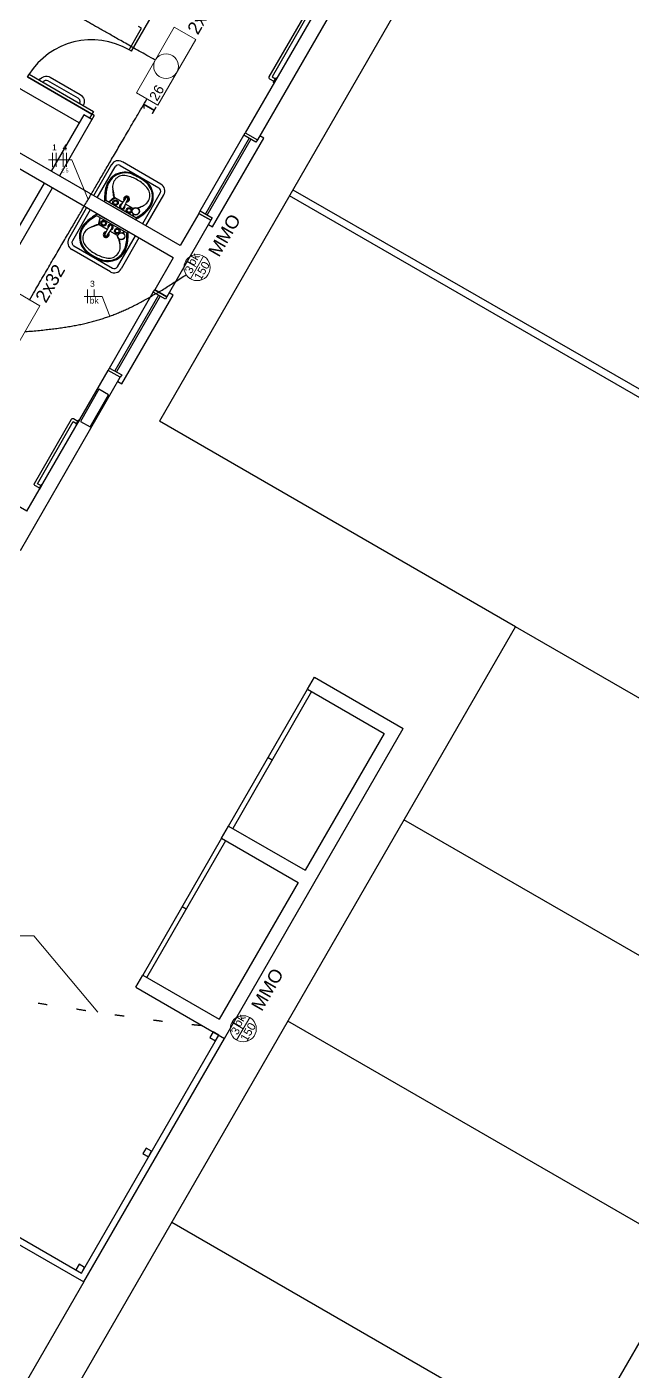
# Model space of a CAD drawing. Extents: x 210 to 779, y 61 to 241.
# Drawn here: x 386.81 to 393.32, y 181.59 to 196.05 of the extents above; entities that cross this region are included whole.
import ezdxf

# ---------------------------------------------------------------- set-up
doc = ezdxf.new("R2010")
doc.units = 0
doc.header["$LTSCALE"] = 2
doc.linetypes.add('DOT2', pattern=[3.175, 0, -3.175])
doc.layers.get('0').update_dxf_attribs({"linetype": 'CONTINUOUS'})
for name, color, linetype in [('A-BARRA', 2, 'CONTINUOUS'), ('A-JANEL', 3, 'CONTINUOUS'), ('A-PAREDE', 5, 'CONTINUOUS'), ('A-PISOS-NIVEL', 1, 'CONTINUOUS'), ('A-WC', 1, 'CONTINUOUS'), ('AR-ALV', 5, 'CONTINUOUS'), ('ARQ-ALV-CORTE', 5, 'CONTINUOUS'), ('ARQ-ALV-VISTA2', 2, 'CONTINUOUS'), ('ARQ-BNC-VISTA', 1, 'CONTINUOUS'), ('ARQ-ESQ-VISTA1', 2, 'CONTINUOUS'), ('PAG', 1, 'CONTINUOUS')]:
    doc.layers.add(name, color=color, linetype=linetype)
for name, color, linetype, lineweight in [('EL-Condutos', 4, 'CONTINUOUS', 30), ('EL-Fios', 9, 'CONTINUOUS', 20), ('EL-Textos fios', 7, 'CONTINUOUS', 20), ('EL-Textos pontos', 5, 'CONTINUOUS', 20), ('P-SIMBOL', 5, 'CONTINUOUS', 20)]:
    doc.layers.add(name, color=color, linetype=linetype, lineweight=lineweight)
doc.styles.add('Arial', font='arial.ttf')

msp = doc.modelspace()

# ---------------------------------------------------------------- linework, layer by layer
at = {"color": 8}
for p, q in [((386.814, 195.51), (386.829, 195.536)), ((386.829, 195.536), (386.814, 195.51)), ((386.829, 195.536), (386.829, 195.535))]:
    msp.add_line(p, q, dxfattribs=at)
at = {"color": 251}
for p, q in [((388.979, 187.448), (389.829, 188.921)), ((389.872, 188.896), (389.023, 187.423)), ((389.447, 188.16), (389.404, 188.185)), ((388.904, 187.318), (388.055, 185.846)), ((388.098, 185.821), (388.948, 187.293)), ((388.523, 186.557), (388.48, 186.582)), ((387.396, 182.641), (388.872, 185.201)), ((387.421, 182.546), (388.933, 185.166)), ((384.197, 184.405), (387.421, 182.546)), ((384.232, 184.466), (387.396, 182.641))]:
    msp.add_line(p, q, dxfattribs=at)
at = {"layer": 'A-BARRA', "color": 251}
msp.add_lwpolyline([(387.384, 195.318, -0.414214), (387.415, 195.201), (387.415, 195.201), (387.376, 195.224, 0.414214), (387.361, 195.279), (387.036, 195.466, 0.414214), (386.982, 195.451), (386.943, 195.474), (386.943, 195.474, -0.414214), (387.059, 195.505)], format="xyb", close=True, dxfattribs=at)
at = {"layer": 'A-JANEL', "color": 251}
msp.add_line((389.158, 194.907), (389.288, 194.832), dxfattribs=at)
at = {"layer": 'A-PAREDE', "color": 251}
for p, q in [((390.032, 196.423), (389.158, 194.907)), ((390.237, 196.478), (389.288, 194.832)), ((388.458, 193.694), (384.604, 195.918)), ((388.383, 193.564), (384.529, 195.788)), ((389.158, 194.907), (389.288, 194.832)), ((386.81, 190.836), (382.955, 193.059)), ((386.81, 190.836), (387.684, 192.351)), ((387.814, 192.277), (387.684, 192.351)), ((386.74, 190.414), (387.814, 192.277)), ((388.933, 185.166), (390.857, 188.501)), ((390.652, 188.446), (389.802, 186.974)), ((389.727, 186.844), (388.878, 185.371))]:
    msp.add_line(p, q, dxfattribs=at)
msp.add_lwpolyline([(387.489, 191.743), (387.688, 192.089), (387.584, 192.149), (387.385, 191.803)], close=True, dxfattribs=at)
at = {"layer": 'A-PISOS-NIVEL', "color": 251}
for p, q in [((391.057, 196.698), (388.234, 191.804)), ((404.948, 185.395), (389.633, 194.229)), ((389.67, 194.294), (404.948, 185.514)), ((392.064, 189.594), (388.234, 191.804)), ((386.318, 179.632), (392.064, 189.594)), ((396.395, 187.096), (392.064, 189.594)), ((395.196, 185.017), (390.865, 187.515)), ((396.395, 187.096), (390.699, 177.221)), ((393.947, 182.851), (389.616, 185.35)), ((392.698, 180.686), (388.367, 183.184)), ((387.421, 182.546), (385.885, 179.882))]:
    msp.add_line(p, q, dxfattribs=at)
for points in [[(388.812, 185.236), (388.777, 185.176), (388.837, 185.141), (388.872, 185.201), (388.812, 185.236)], [(388.091, 183.986), (388.056, 183.926), (388.116, 183.891), (388.151, 183.952), (388.091, 183.986)], [(387.37, 182.737), (387.335, 182.676), (387.396, 182.641), (387.43, 182.702), (387.37, 182.737)]]:
    msp.add_lwpolyline(points, dxfattribs=at)
at = {"layer": 'A-WC', "color": 251}
for p, q in [((387.934, 195.786), (388.733, 197.172)), ((387.908, 195.801), (388.041, 196.033)), ((387.934, 195.786), (387.908, 195.801)), ((387.534, 195.093), (386.815, 195.508)), ((386.815, 195.508), (387.508, 195.108)), ((386.833, 195.537), (387.525, 195.138)), ((387.508, 195.108), (387.483, 195.065)), ((387.534, 195.093), (387.505, 195.043)), ((387.525, 195.138), (387.508, 195.108))]:
    msp.add_line(p, q, dxfattribs=at)
at = {"layer": 'AR-ALV', "color": 251}
for p, q in [((389.829, 188.921), (389.904, 189.051)), ((389.904, 189.051), (390.857, 188.501)), ((389.829, 188.921), (390.652, 188.446)), ((388.904, 187.318), (388.979, 187.448)), ((388.979, 187.448), (389.802, 186.974)), ((388.904, 187.318), (389.727, 186.844)), ((387.98, 185.716), (388.055, 185.846)), ((388.055, 185.846), (388.878, 185.371)), ((387.98, 185.716), (388.933, 185.166))]:
    msp.add_line(p, q, dxfattribs=at)
at = {"layer": 'ARQ-ALV-CORTE', "color": 251}
for points in [[(386.943, 191.087), (386.896, 191.115, -0.414214), (386.89, 191.135), (387.29, 191.828, -0.414214), (387.31, 191.834), (387.358, 191.806)], [(387.374, 191.814, 0.414214), (387.36, 191.811), (387.34, 191.776, 0.414214), (387.344, 191.762), (387.374, 191.814)], [(386.974, 191.121, 0.414214), (386.961, 191.118), (386.941, 191.083, 0.414214), (386.944, 191.069), (386.974, 191.121)]]:
    msp.add_lwpolyline(points, format="xyb", dxfattribs=at)
msp.add_lwpolyline([(386.958, 191.113), (386.924, 191.133), (387.308, 191.8), (387.343, 191.78)], dxfattribs=at)
at = {"layer": 'ARQ-ALV-VISTA2', "color": 251, "ltscale": 0.1}
for p, q in [((388.041, 196.033), (388.01, 196.05)), ((386.815, 195.508), (386.83, 195.534)), ((386.83, 195.534), (386.815, 195.508)), ((386.83, 195.534), (386.83, 195.534)), ((387.422, 195.1), (387.072, 194.494)), ((387.509, 195.05), (387.422, 195.1)), ((387.509, 195.05), (387.159, 194.444)), ((387.72, 194.565), (387.527, 194.231)), ((387.566, 194.209), (387.759, 194.542)), ((387.813, 194.557), (388.229, 194.317)), ((388.251, 194.356), (387.836, 194.596)), ((386.652, 193.765), (386.997, 194.364)), ((386.734, 193.707), (387.084, 194.314)), ((387.687, 194.162), (387.748, 194.215)), ((387.687, 194.162), (387.755, 194.207)), ((387.841, 194.157), (387.755, 194.207)), ((387.82, 194.127), (387.874, 194.205)), ((388.244, 194.262), (388.051, 193.929)), ((388.09, 193.906), (388.283, 194.24)), ((387.26, 193.768), (387.452, 194.101)), ((387.491, 194.079), (387.299, 193.745)), ((387.645, 194.163), (387.973, 193.974)), ((387.981, 193.993), (387.657, 194.179)), ((387.854, 194.107), (387.895, 194.194)), ((387.952, 194.093), (387.87, 194.14)), ((387.886, 193.828), (387.562, 194.015)), ((387.57, 194.033), (387.898, 193.844)), ((387.592, 193.998), (387.577, 193.918)), ((387.593, 193.997), (387.587, 193.917)), ((387.674, 193.867), (387.587, 193.917)), ((387.947, 194.012), (387.957, 194.03)), ((387.951, 194.019), (387.952, 194.034)), ((387.951, 194.01), (387.961, 194.028)), ((387.954, 194.024), (387.955, 194.031)), ((388.788, 193.966), (388.314, 193.143)), ((388.658, 194.041), (388.458, 193.694)), ((388.788, 193.966), (388.658, 194.041)), ((388.658, 194.041), (388.788, 193.966)), ((388.788, 193.966), (388.658, 194.041)), ((387.689, 193.9), (387.648, 193.814)), ((387.723, 193.88), (387.669, 193.802)), ((387.785, 193.803), (387.702, 193.85)), ((387.784, 193.466), (387.976, 193.799)), ((388.015, 193.777), (387.823, 193.443)), ((387.848, 193.841), (387.836, 193.833)), ((387.845, 193.836), (387.84, 193.831)), ((387.852, 193.848), (387.842, 193.83)), ((387.856, 193.846), (387.846, 193.828)), ((387.707, 193.412), (387.291, 193.652)), ((387.314, 193.691), (387.729, 193.451)), ((388.383, 193.564), (388.184, 193.218)), ((388.314, 193.143), (388.184, 193.218))]:
    msp.add_line(p, q, dxfattribs=at)
for points in [[(389.881, 196.181), (389.834, 196.208, 0.414214), (389.813, 196.203), (389.413, 195.51, 0.414214), (389.419, 195.489), (389.467, 195.462)], [(389.468, 195.444, -0.414214), (389.464, 195.458), (389.484, 195.492, -0.414214), (389.498, 195.496), (389.468, 195.444)]]:
    msp.add_lwpolyline(points, format="xyb", dxfattribs=at)
msp.add_lwpolyline([(389.866, 196.155), (389.832, 196.175), (389.447, 195.508), (389.482, 195.488)], dxfattribs=at)
for points in [[(388.803, 193.992), (388.788, 193.966), (388.658, 194.041), (388.673, 194.067)], [(388.314, 193.143), (388.299, 193.117), (388.169, 193.192), (388.184, 193.218)]]:
    msp.add_lwpolyline(points, close=True, dxfattribs=at)
for centre, radius in [((387.762, 194.156), 0.03), ((387.762, 194.156), 0.02), ((387.908, 194.072), 0.03), ((387.908, 194.072), 0.02), ((387.979, 194.063), 0.04), ((387.979, 194.063), 0.037), ((387.635, 193.935), 0.03), ((387.635, 193.935), 0.02), ((387.781, 193.851), 0.03), ((387.781, 193.851), 0.02), ((387.824, 193.795), 0.04), ((387.824, 193.795), 0.037)]:
    msp.add_circle(centre, radius, dxfattribs=at)
for centre, radius, start, end in [((387.793, 194.522), 0.085, 60.0228, 150.0228), ((387.793, 194.522), 0.04, 60.0228, 150.0228), ((387.865, 194.274), 0.21, 68.1482, 165.1343), ((387.867, 194.276), 0.2, 67.9079, 164.7411), ((387.853, 194.326), 0.123, 77.6098, 190.5825), ((387.788, 194.032), 0.424, 60.0228, 77.6098), ((387.721, 193.917), 0.587, 60.0228, 67.9079), ((387.721, 193.917), 0.595, 60.0228, 68.1482), ((387.788, 194.032), 0.424, 42.4358, 60.0228), ((387.721, 193.917), 0.587, 52.1377, 60.0228), ((387.721, 193.917), 0.595, 51.8974, 60.0228), ((387.959, 194.223), 0.2, 315.3045, 52.1377), ((387.959, 194.22), 0.21, 314.9113, 51.8974), ((388.209, 194.282), 0.085, 330.0228, 60.0228), ((388.162, 194.195), 0.518, 165.1343, 183.5727), ((388.162, 194.195), 0.505, 164.7411, 181.8156), ((394.418, 194.957), 6.719, 185.5825, 186.188), ((394.336, 195.538), 6.719, 190.5825, 191.3505), ((387.752, 194.235), 0.0137, 186.188, 248.2939), ((387.761, 194.218), 0.0126, 191.3505, 240.0228), ((387.881, 194.194), 0.0315, 267.9716, 212.79), ((387.881, 194.194), 0.021, 280.9483, 200.3137), ((387.884, 194.199), 0.0118, 334.8352, 145.2104), ((388.01, 194.235), 0.123, 289.4631, 42.4358), ((388.209, 194.282), 0.04, 330.0228, 60.0228), ((387.835, 194.114), 0.03, 98.8271, 21.2185), ((387.835, 194.114), 0.02, 140.398, 339.6476), ((387.742, 194.438), 0.518, 296.4729, 314.9113), ((387.742, 194.438), 0.505, 298.23, 315.3045), ((385.812, 200.454), 6.719, 288.9569, 289.4631), ((385.269, 200.235), 6.719, 293.9924, 294.4631), ((387.584, 193.788), 0.21, 134.9113, 231.8974), ((387.584, 193.785), 0.2, 135.3045, 232.1377), ((387.801, 193.57), 0.518, 116.4729, 134.9113), ((387.801, 193.57), 0.505, 118.23, 135.3045), ((389.731, 187.553), 6.719, 108.6951, 109.4631), ((390.274, 187.773), 6.719, 113.8575, 114.4631), ((387.562, 193.905), 0.0137, 51.7517, 113.8575), ((387.581, 193.906), 0.0126, 60.0228, 108.6951), ((387.708, 193.893), 0.03, 278.8271, 201.2185), ((387.533, 193.772), 0.123, 109.4631, 222.4358), ((387.662, 193.813), 0.0315, 87.2556, 32.074), ((387.662, 193.813), 0.021, 99.7319, 19.0973), ((387.659, 193.809), 0.0118, 154.8352, 325.2104), ((387.708, 193.893), 0.02, 320.398, 159.6476), ((387.381, 193.812), 0.505, 344.7411, 1.8156), ((387.381, 193.812), 0.518, 345.1343, 3.5727), ((387.334, 193.725), 0.085, 150.0228, 240.0228), ((387.334, 193.725), 0.04, 150.0228, 240.0228), ((387.755, 193.975), 0.424, 222.4358, 240.0228), ((387.821, 194.09), 0.587, 232.1377, 240.0228), ((387.678, 193.733), 0.21, 248.1482, 345.1343), ((387.676, 193.732), 0.2, 247.9079, 344.7411), ((387.69, 193.681), 0.123, 257.6098, 10.5825), ((381.207, 192.47), 6.719, 10.5825, 11.0887), ((381.125, 193.05), 6.719, 5.5825, 6.0532), ((387.821, 194.09), 0.595, 231.8974, 240.0228), ((387.821, 194.09), 0.595, 240.0228, 248.1482), ((387.821, 194.09), 0.587, 240.0228, 247.9079), ((387.755, 193.975), 0.424, 240.0228, 257.6098), ((387.749, 193.486), 0.085, 240.0228, 330.0228), ((387.749, 193.486), 0.04, 240.0228, 330.0228)]:
    msp.add_arc(centre, radius, start, end, dxfattribs=at)
at = {"layer": 'ARQ-BNC-VISTA', "color": 251}
msp.add_line((387.372, 195.013), (384.903, 196.437), dxfattribs=at)
at = {"layer": 'ARQ-ESQ-VISTA1', "color": 251}
for p, q in [((388.673, 194.067), (389.143, 194.881)), ((389.199, 194.848), (388.73, 194.034)), ((389.217, 194.838), (388.747, 194.024)), ((387.699, 192.377), (388.169, 193.192)), ((388.225, 193.159), (387.755, 192.345)), ((388.242, 193.149), (387.773, 192.335))]:
    msp.add_line(p, q, dxfattribs=at)
for points in [[(388.763, 193.922), (388.807, 193.897), (389.356, 194.85), (389.313, 194.875)], [(387.789, 192.233), (387.832, 192.208), (388.382, 193.161), (388.339, 193.186)]]:
    msp.add_lwpolyline(points, dxfattribs=at)
for points in [[(389.288, 194.832), (389.273, 194.806), (389.143, 194.881), (389.158, 194.907)], [(387.829, 192.303), (387.814, 192.277), (387.684, 192.351), (387.699, 192.377)]]:
    msp.add_lwpolyline(points, close=True, dxfattribs=at)
at = {"layer": 'EL-Condutos', "linetype": 'Continuous'}
for points in [[(388.19, 195.689), (388.1, 195.74), (388.017, 195.787), (387.94, 195.83), (387.869, 195.871), (387.803, 195.908), (387.742, 195.942), (387.686, 195.975), (387.633, 196.005), (387.583, 196.033), (387.536, 196.059), (387.492, 196.084), (387.45, 196.108), (387.409, 196.131), (387.369, 196.154), (387.33, 196.176), (387.29, 196.198), (387.25, 196.221), (387.209, 196.244), (387.167, 196.268), (387.123, 196.293), (387.076, 196.319), (387.026, 196.347), (386.973, 196.377), (386.917, 196.409), (386.856, 196.444), (386.79, 196.481), (386.719, 196.521), (386.642, 196.565), (386.559, 196.612), (386.469, 196.663)], [(386.836, 193.108), (386.893, 193.205), (386.946, 193.296), (386.997, 193.383), (387.045, 193.465), (387.09, 193.543), (387.134, 193.618), (387.176, 193.69), (387.216, 193.759), (387.255, 193.825), (387.293, 193.889), (387.329, 193.952), (387.365, 194.013), (387.4, 194.073), (387.434, 194.132), (387.469, 194.191), (387.503, 194.25), (387.538, 194.309), (387.573, 194.369), (387.608, 194.43), (387.645, 194.492), (387.682, 194.556), (387.721, 194.623), (387.761, 194.691), (387.803, 194.763), (387.847, 194.838), (387.893, 194.916), (387.941, 194.999), (387.992, 195.085), (388.045, 195.177), (388.101, 195.273)], [(386.792, 192.769), (386.869, 192.775), (386.944, 192.782), (387.015, 192.79), (387.083, 192.798), (387.149, 192.806), (387.212, 192.815), (387.274, 192.825), (387.333, 192.836), (387.39, 192.847), (387.446, 192.86), (387.5, 192.873), (387.553, 192.888), (387.605, 192.903), (387.656, 192.92), (387.707, 192.937), (387.757, 192.956), (387.807, 192.977), (387.856, 192.998), (387.906, 193.021), (387.957, 193.046), (388.007, 193.071), (388.059, 193.099), (388.112, 193.128), (388.165, 193.159), (388.22, 193.191), (388.277, 193.225), (388.335, 193.262), (388.395, 193.299), (388.458, 193.339), (388.522, 193.381)]]:
    msp.add_spline(points, degree=3, dxfattribs=at)
at = {"layer": 'EL-Condutos', "linetype": 'DOT2', "ltscale": 0.05}
msp.add_spline([(384.456, 185.937), (384.761, 185.889), (385.05, 185.843), (385.322, 185.8), (385.579, 185.76), (385.821, 185.721), (386.049, 185.685), (386.263, 185.651), (386.464, 185.619), (386.654, 185.589), (386.831, 185.562), (386.998, 185.535), (387.155, 185.511), (387.302, 185.489), (387.44, 185.467), (387.57, 185.448), (387.693, 185.43), (387.809, 185.413), (387.918, 185.398), (388.022, 185.383), (388.121, 185.37), (388.216, 185.358), (388.308, 185.346), (388.397, 185.336), (388.483, 185.326), (388.568, 185.317), (388.652, 185.309), (388.736, 185.301), (388.821, 185.293), (388.906, 185.286), (388.994, 185.279)], degree=3, dxfattribs=at)
at = {"layer": 'EL-Fios'}
for p, q in [((387.086, 194.542), (387.086, 194.692)), ((387.124, 194.542), (387.124, 194.692)), ((387.199, 194.542), (387.199, 194.692)), ((387.236, 194.542), (387.236, 194.692)), ((387.461, 193.073), (387.461, 193.223)), ((387.532, 193.148), (387.532, 193.223))]:
    msp.add_line(p, q, dxfattribs=at)
at = {"layer": 'EL-Textos fios'}
for p, q in [((387.292, 194.617), (387.041, 194.617)), ((387.469, 194.191), (387.292, 194.617)), ((387.62, 193.148), (387.424, 193.148)), ((387.701, 192.935), (387.62, 193.148)), ((386.885, 186.269), (386.296, 186.269)), ((387.574, 185.447), (386.885, 186.269))]:
    msp.add_line(p, q, dxfattribs=at)
at = {"layer": 'P-SIMBOL'}
for p, q in [((387.987, 195.337), (388.395, 196.043)), ((388.395, 196.043), (388.625, 195.911)), ((388.217, 195.204), (388.625, 195.911)), ((387.987, 195.337), (388.217, 195.204)), ((388.64, 193.458), (388.517, 193.529)), ((388.569, 193.336), (388.71, 193.581)), ((386.721, 193.177), (386.95, 193.045)), ((386.542, 192.338), (386.95, 193.045)), ((389.065, 185.147), (389.206, 185.391)), ((389.136, 185.269), (389.013, 185.34))]:
    msp.add_line(p, q, dxfattribs=at)
for centre, radius in [((388.306, 195.624), 0.133), ((388.64, 193.458), 0.141), ((389.136, 185.269), 0.141)]:
    msp.add_circle(centre, radius, dxfattribs=at)
at = {"layer": 'PAG', "color": 251}
msp.add_arc((387.508, 195.108), 0.8, 60.0228, 147.8737, dxfattribs=at)

# ---------------------------------------------------------------- texts
at = {"layer": 'EL-Textos fios', "attachment_point": 8, "line_spacing_factor": 0.798, "style": 'Arial'}
for s, insert, char_height, width in [('1', (387.105, 194.718), 0.0653, 0.07837), ('4', (387.218, 194.718), 0.0653, 0.07837), ('2.5', (387.218, 194.481), 0.0406, 0.14614), ('3', (387.514, 193.25), 0.0653, 0.07837), ('bk', (387.533, 193.07), 0.0653, 0.15673)]:
    msp.add_mtext(s, dxfattribs=dict(at, insert=insert, char_height=char_height, width=width))
at = {"layer": 'EL-Textos pontos', "rotation": 60.0001, "line_spacing_factor": 0.798, "style": 'Arial'}
for s, insert, char_height, width, attachment_point in [('2x32', (388.65, 195.952), 0.1412, 0.67776, 7), ('1', (388.156, 195.095), 0.141, 0.16944, 7), ('MMO', (388.997, 193.769), 0.1412, 0.50832, 8), ('2x32', (387.015, 193.066), 0.1412, 0.67776, 7), ('bk', (388.64, 193.524), 0.0882, 0.2118, 8), ('150', (388.731, 193.401), 0.0882, 0.3177, 8), ('3', (388.595, 193.413), 0.0882, 0.1059, 8), ('MMO', (389.458, 185.656), 0.1412, 0.50832, 8), ('bk', (389.135, 185.335), 0.0882, 0.2118, 8), ('3', (389.091, 185.224), 0.0882, 0.1059, 8), ('150', (389.227, 185.212), 0.0882, 0.3177, 8)]:
    msp.add_mtext(s, dxfattribs=dict(at, insert=insert, char_height=char_height, width=width, attachment_point=attachment_point))
at = {"layer": 'P-SIMBOL', "insert": (388.211, 195.239), "char_height": 0.1059, "width": 0.25416, "attachment_point": 7, "rotation": 60.0001, "line_spacing_factor": 0.798, "style": 'Arial'}
msp.add_mtext('26', dxfattribs=at)

doc.saveas('drawing.dxf')
